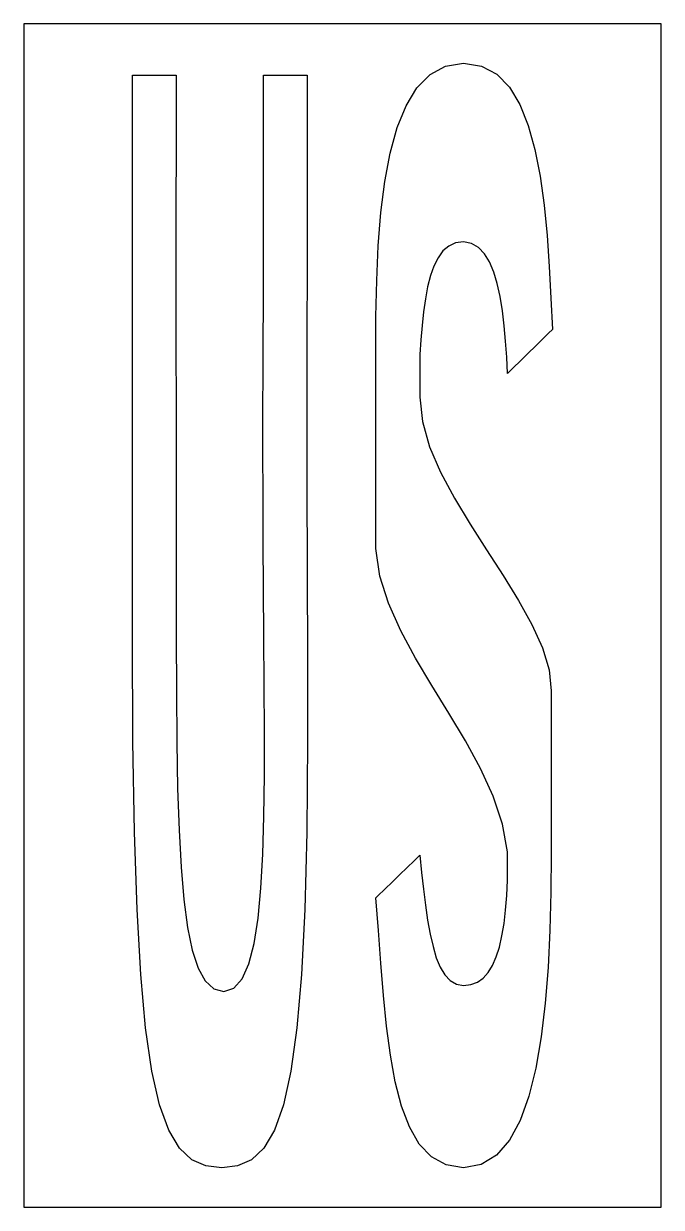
# Model space of a CAD drawing. Extents: x 0 to 56, y 0 to 104.
import ezdxf

# ---------------------------------------------------------------- set-up
doc = ezdxf.new("R2010")
doc.units = 0
doc.layers.add('CUT', color=7, linetype='Continuous')
doc.layers.add('OUTSIDE', color=1, linetype='Continuous')

msp = doc.modelspace()

# ---------------------------------------------------------------- linework, layer by layer
at = {"layer": 'CUT'}
for points in [[(41.5456, 99.5536), (42.6688, 98.4112), (43.5808, 96.8944), (44.32, 95.0512), (44.9056, 92.9392), (45.3664, 90.5872), (45.712, 88.0528), (45.9616, 85.3936), (46.1632, 82.6576), (46.3072, 79.8832), (46.4416, 77.1184), (46.1056, 76.8016), (45.7792, 76.4752), (45.4528, 76.1584), (45.1168, 75.832), (44.7904, 75.5152), (44.464, 75.1984), (44.128, 74.872), (43.8016, 74.5552), (43.4752, 74.2288), (43.1392, 73.912), (42.8128, 73.5952), (42.4864, 73.2688), (42.4192, 74.6896), (42.3232, 76.1008), (42.208, 77.464), (42.0448, 78.7792), (41.8432, 80.0176), (41.5936, 81.16), (41.2768, 82.1776), (40.912, 83.0704), (40.4608, 83.7904), (39.9424, 84.3376), (39.3376, 84.6928), (38.6368, 84.8176), (37.936, 84.7312), (37.3408, 84.4624), (36.8224, 84.0304), (36.3904, 83.4352), (36.0256, 82.7056), (35.728, 81.8608), (35.4784, 80.8912), (35.2864, 79.8352), (35.1232, 78.6928), (34.9888, 77.4928), (34.8832, 76.2352), (34.7872, 74.9392), (34.7872, 74.6224), (34.7872, 74.3152), (34.7872, 73.9984), (34.7872, 73.6912), (34.7872, 73.3744), (34.7872, 73.0672), (34.7872, 72.7504), (34.7872, 72.4432), (34.7872, 72.1264), (34.7872, 71.8192), (34.7872, 71.5024), (34.7872, 71.1952), (35.0176, 69.0352), (35.6512, 66.8272), (36.6208, 64.5808), (37.8304, 62.3056), (39.2032, 60.0304), (40.6528, 57.7552), (42.1024, 55.5184), (43.456, 53.3296), (44.6368, 51.208), (45.568, 49.1632), (46.1632, 47.2144), (46.336, 45.3904), (46.336, 44.2), (46.336, 43), (46.336, 41.8096), (46.336, 40.6096), (46.336, 39.4096), (46.336, 38.2192), (46.336, 37.0192), (46.336, 35.8288), (46.336, 34.6288), (46.336, 33.4288), (46.336, 32.2384), (46.336, 31.0384), (46.2976, 27.688), (46.2208, 24.3472), (46.0576, 21.0832), (45.808, 17.944), (45.4624, 14.9776), (44.9824, 12.2416), (44.368, 9.7744), (43.6, 7.6432), (42.6592, 5.896), (41.5264, 4.5904), (40.192, 3.7648), (38.6368, 3.4768), (37.0912, 3.7264), (35.8048, 4.4368), (34.7392, 5.56), (33.8752, 7.0672), (33.184, 8.9008), (32.6368, 11.0128), (32.2048, 13.3744), (31.8688, 15.928), (31.6, 18.6256), (31.3792, 21.4384), (31.1584, 24.3088), (30.9376, 27.1888), (31.2544, 27.5056), (31.5808, 27.8128), (31.8976, 28.1296), (32.224, 28.4368), (32.5408, 28.7536), (32.8576, 29.0608), (33.184, 29.3776), (33.5008, 29.6848), (33.8272, 30.0016), (34.144, 30.3088), (34.4704, 30.6256), (34.7872, 30.9328), (34.9504, 29.416), (35.1136, 27.9472), (35.2864, 26.5456), (35.4784, 25.2304), (35.6992, 24.0112), (35.9488, 22.9072), (36.2368, 21.928), (36.5824, 21.1024), (36.9856, 20.4208), (37.456, 19.9216), (38.0032, 19.6048), (38.6368, 19.4992), (39.28, 19.5664), (39.8464, 19.7872), (40.3552, 20.1424), (40.7968, 20.632), (41.1808, 21.256), (41.5072, 22.0048), (41.7856, 22.8688), (42.0064, 23.848), (42.1888, 24.9328), (42.3232, 26.1136), (42.4192, 27.3904), (42.4864, 28.7536), (42.5056, 31.2208), (42.064, 33.6784), (41.2384, 36.1264), (40.1152, 38.5648), (38.7904, 40.9936), (37.3312, 43.4224), (35.8432, 45.8416), (34.4128, 48.2512), (33.1168, 50.6608), (32.0512, 53.0704), (31.2928, 55.4704), (30.9376, 57.88), (30.9376, 59.3104), (30.9376, 60.7408), (30.9376, 62.1712), (30.9376, 63.6016), (30.9376, 65.0224), (30.9376, 66.4528), (30.9376, 67.8832), (30.9376, 69.3136), (30.9376, 70.744), (30.9376, 72.1744), (30.9376, 73.6048), (30.9376, 75.0352), (30.9376, 78.2608), (31.0048, 81.4288), (31.1392, 84.4816), (31.3792, 87.4), (31.7152, 90.1264), (32.1856, 92.632), (32.8096, 94.8688), (33.5872, 96.7888), (34.5376, 98.3536), (35.6896, 99.5248), (37.0432, 100.264), (38.6368, 100.5232), (40.2112, 100.2736)], [(13.3696, 79.72), (13.3696, 77.3968), (13.3696, 74.6224), (13.3792, 71.4352), (13.3792, 67.8544), (13.3792, 63.9088), (13.3888, 59.6272), (13.3984, 55.0384), (13.3984, 50.152), (13.4176, 45.3136), (13.456, 40.8688), (13.5232, 36.808), (13.648, 33.1408), (13.8208, 29.8768), (14.0608, 27.0352), (14.3872, 24.5968), (14.8, 22.5904), (15.3184, 21.0256), (15.9424, 19.8928), (16.7008, 19.2016), (17.584, 18.9712), (18.4576, 19.2496), (19.1872, 20.0752), (19.7728, 21.3904), (20.2336, 23.1856), (20.5792, 25.4128), (20.8288, 28.0336), (21.0016, 31.0192), (21.0976, 34.3312), (21.1456, 37.9312), (21.1456, 41.7904), (21.1168, 45.88), (21.0784, 50.152), (21.0496, 54.3376), (21.0304, 58.4848), (21.0208, 62.536), (21.0112, 66.4048), (21.0112, 70.0624), (21.0208, 73.4224), (21.0304, 76.4368), (21.0496, 79.0384), (21.0592, 81.1696), (21.0688, 99.4768), (21.0784, 99.4768), (24.8992, 99.4768), (24.8896, 80.7952), (24.88, 78.5008), (24.8704, 75.7456), (24.8704, 72.6064), (24.8704, 69.1696), (24.8704, 65.5024), (24.88, 61.6816), (24.8896, 57.8032), (24.9088, 53.9344), (24.928, 50.152), (24.9376, 40.9168), (24.8608, 32.9488), (24.6784, 26.1616), (24.3904, 20.4592), (23.9872, 15.7648), (23.4592, 11.9728), (22.8064, 9.0064), (22.0192, 6.7792), (21.0976, 5.2048), (20.0128, 4.1872), (18.784, 3.64), (17.392, 3.4768), (16, 3.64), (14.7616, 4.1872), (13.6768, 5.2048), (12.736, 6.7792), (11.9296, 9.0064), (11.2576, 11.9728), (10.7104, 15.7648), (10.2784, 20.4592), (9.952, 26.1616), (9.7312, 32.9488), (9.5968, 40.9168), (9.5584, 50.152), (9.5584, 99.4768), (13.3792, 99.4768), (13.3696, 81.5824)]]:
    msp.add_lwpolyline(points, close=True, dxfattribs=at)
at = {"layer": 'OUTSIDE'}
msp.add_lwpolyline([(0, 0), (56, 0), (56, 104), (0, 104)], close=True, dxfattribs=at)

doc.saveas('drawing.dxf')
